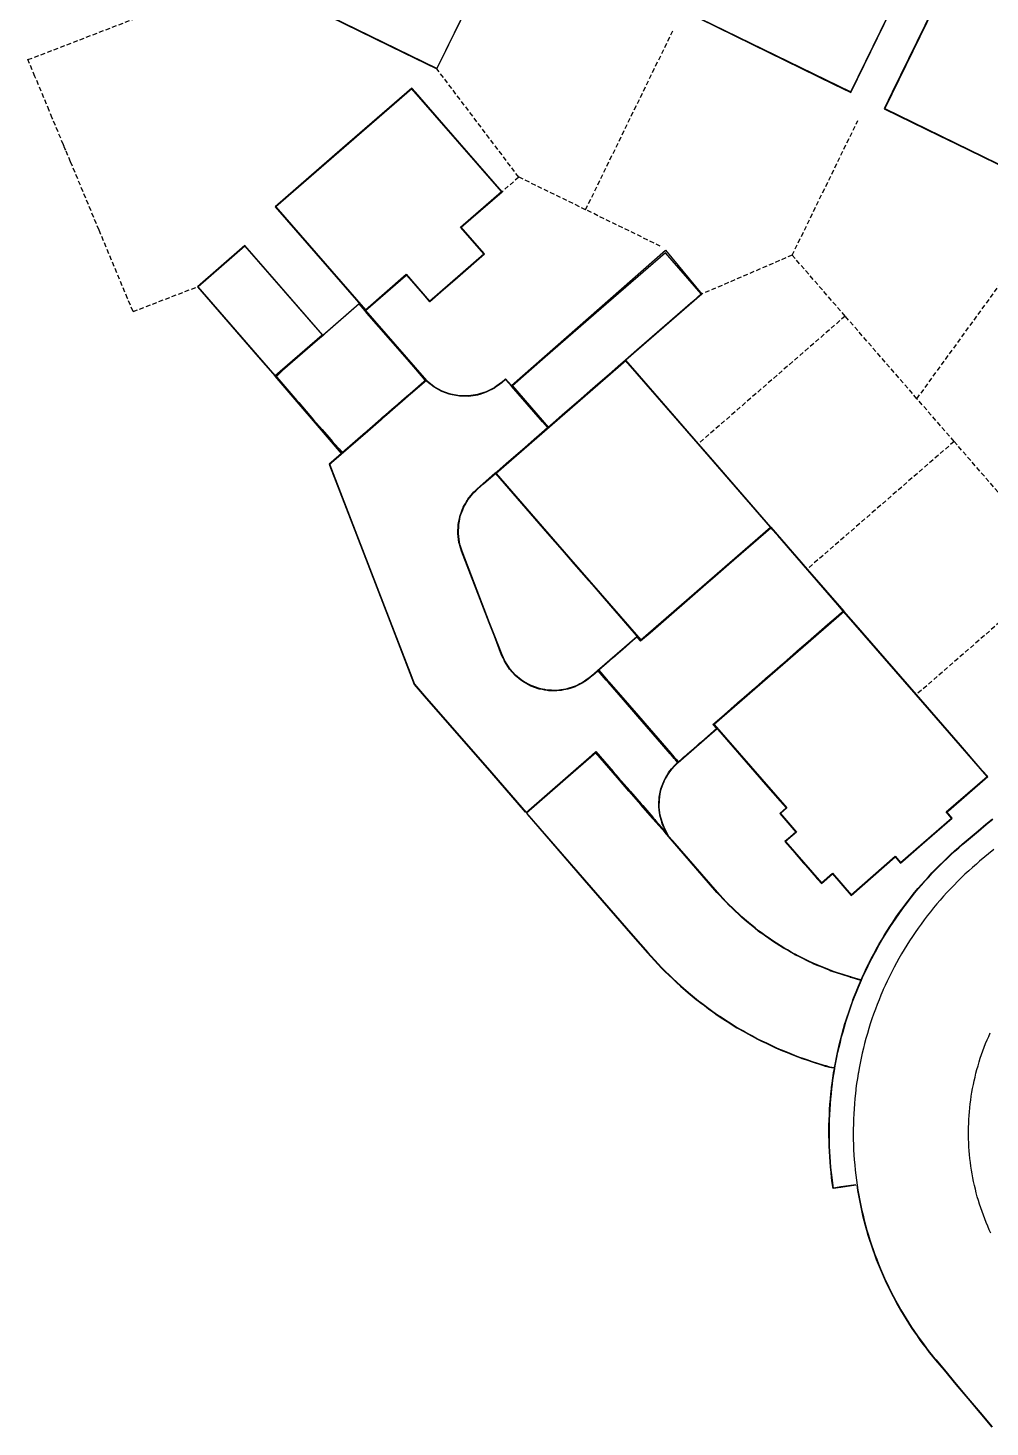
# Model space of a CAD drawing. Header units: metres. Extents: x 337936 to 338461, y 373266 to 374024.
# Drawn here: x 338325 to 338376.9, y 373317.9 to 373393.4 of the extents above; entities that cross this region are included whole.
import ezdxf

# ---------------------------------------------------------------- set-up
doc = ezdxf.new("R2010")
doc.units = ezdxf.units.M
doc.linetypes.add('DASHED2', pattern=[0.375, 0.25, -0.125])
for name, color, linetype in [('3D_LINES', 4, 'Continuous'), ('PLOTS EXTERNAL LEVEL', 3, 'Continuous'), ('PLOTS FFL', 1, 'Continuous')]:
    doc.layers.add(name, color=color, linetype=linetype)
doc.layers.add('GARAGES FFL', color=150, linetype='Continuous', lineweight=0)

msp = doc.modelspace()

# ---------------------------------------------------------------- linework, layer by layer
at = {"layer": '3D_LINES', "linetype": 'DASHED2'}
for points in [[(338324.988, 373391.701, 32.9), (338336.773, 373396.225, 33.596), (338336.773, 373396.225, 33.596)], [(338355.101, 373383.6, 33.536), (338359.82, 373393.276, 33.875)], [(338330.662, 373378.104, 33.3), (338330.37, 373378.804, 33.079), (338328.829, 373382.496, 33.116), (338327.289, 373386.187, 33.153), (338327.026, 373386.817, 33.044), (338326.987, 373386.911, 33.16), (338326.949, 373387.001, 33.162), (338326.947, 373387.005, 33.038), (338326.903, 373387.11, 33.149), (338326.303, 373388.549, 32.972), (338326.153, 373388.909, 32.982), (338326.133, 373388.956, 32.966), (338325.363, 373390.801, 32.925), (338324.988, 373391.701, 32.9)], [(338351.491, 373385.36, 33.707), (338347.074, 373391.2, 33.75)], [(338366.257, 373381.146, 33.85), (338369.799, 373388.409, 33.975)], [(338351.491, 373385.36, 33.707), (338350.586, 373384.573, 33.75)], [(338355.101, 373383.6, 33.536), (338351.491, 373385.36, 33.707)], [(338359.131, 373381.634, 33.929), (338355.101, 373383.6, 33.536)], [(338366.257, 373381.146, 33.85), (338361.379, 373379.049, 33.887)], [(338369.116, 373377.857, 33.84), (338366.257, 373381.146, 33.85)], [(338372.993, 373373.397, 33.85), (338378.362, 373380.786, 34.15), (338378.362, 373380.786, 34.15)], [(338330.662, 373378.104, 33.3), (338334.141, 373379.44, 33.55)], [(338369.116, 373377.857, 33.84), (338361.191, 373370.969, 33.675)], [(338372.993, 373373.397, 33.85), (338369.116, 373377.857, 33.84)], [(338374.999, 373371.089, 33.95), (338372.993, 373373.397, 33.85)], [(338374.999, 373371.089, 33.95), (338367.074, 373364.201, 33.721)], [(338379.586, 373365.812, 34.164), (338374.999, 373371.089, 33.95)], [(338381.161, 373364.544, 34.172), (338372.967, 373357.422, 33.75)]]:
    msp.add_polyline3d(points, dxfattribs=at)
at = {"layer": '3D_LINES', "linetype": 'Continuous'}
for points in [[(338351.093, 373374.114, 33.61), (338359.408, 373381.421, 33.887), (338361.379, 373379.049, 33.887), (338357.271, 373375.478, 33.74)], [(338340.903, 373376.835, 33.75), (338342.87, 373378.545, 33.75)], [(338343.207, 373378.158, 33.75), (338346.504, 373374.383, 33.653)], [(338340.903, 373376.835, 33.75), (338340.903, 373376.835, 33.75)], [(338340.903, 373376.835, 33.75), (338340.903, 373376.835, 33.75)], [(338341.926, 373370.437, 33.56), (338338.341, 373374.608, 33.65)], [(338351.093, 373374.114, 33.61), (338350.781, 373374.473, 33.632), (338350.556, 373374.278, 33.625), (338350.303, 373374.092, 33.618), (338350.206, 373374.021, 33.614), (338350.163, 373373.989, 33.613), (338349.728, 373373.767, 33.606), (338349.376, 373373.655, 33.604), (338349.264, 373373.619, 33.602), (338349.151, 373373.603, 33.601), (338348.782, 373373.548, 33.602), (338348.294, 373373.556, 33.606), (338347.815, 373373.643, 33.615), (338347.744, 373373.668, 33.617), (338347.355, 373373.806, 33.623), (338346.929, 373374.042, 33.636), (338346.545, 373374.344, 33.651), (338346.504, 373374.383, 33.653)], [(338341.926, 373370.437, 33.56), (338341.361, 373369.946, 33.58), (338341.257, 373369.855, 33.583), (338341.274, 373369.813, 33.583), (338342.728, 373366.044, 33.61), (338344.529, 373361.379, 33.643), (338345.609, 373358.581, 33.663), (338345.845, 373357.969, 33.665), (338346.498, 373357.218, 33.668), (338349.778, 373353.445, 33.701), (338351.838, 373351.076, 33.722)], [(338348.427, 373365.166, 33.505), (338348.333, 373365.483, 33.502), (338348.312, 373365.555, 33.502), (338348.287, 373365.647, 33.502), (338348.228, 373366.118, 33.503), (338348.247, 373366.605, 33.507), (338348.284, 373366.789, 33.51), (338348.309, 373366.909, 33.512), (338348.333, 373367.027, 33.514), (338348.344, 373367.083, 33.515), (338348.366, 373367.14, 33.516), (338348.418, 373367.278, 33.519), (338348.463, 373367.395, 33.522), (338348.517, 373367.539, 33.525), (338348.564, 373367.619, 33.527), (338348.628, 373367.728, 33.531), (338348.69, 373367.836, 33.534), (338348.72, 373367.887, 33.535), (338348.762, 373367.96, 33.537), (338348.841, 373368.055, 33.541), (338348.92, 373368.152, 33.544), (338349.017, 373368.269, 33.548), (338349.072, 373368.337, 33.55), (338349.17, 373368.429, 33.553), (338349.257, 373368.512, 33.556), (338349.588, 373368.799, 33.567), (338350.211, 373369.341, 33.511)], [(338365.111, 373366.459, 33.675), (338367.074, 373364.201, 33.721)], [(338355.745, 373358.715, 33.594), (338355.58, 373358.571, 33.592), (338355.493, 373358.496, 33.591), (338355.407, 373358.421, 33.589), (338355.358, 373358.379, 33.589), (338355.318, 373358.349, 33.588), (338355.225, 373358.281, 33.587), (338355.13, 373358.211, 33.586), (338355.035, 373358.141, 33.584), (338354.938, 373358.076, 33.583), (338354.795, 373358.003, 33.58), (338354.691, 373357.95, 33.58), (338354.586, 373357.896, 33.579), (338354.53, 373357.868, 33.578), (338354.481, 373357.852, 33.578), (338354.367, 373357.816, 33.578), (338354.253, 373357.779, 33.577), (338354.139, 373357.743, 33.577), (338354.024, 373357.713, 33.576), (338353.903, 373357.695, 33.576), (338353.77, 373357.676, 33.576), (338353.661, 373357.66, 33.576), (338353.539, 373357.649, 33.576), (338353.414, 373357.651, 33.576), (338353.258, 373357.654, 33.575), (338353.096, 373357.656, 33.574), (338353.021, 373357.67, 33.574), (338352.898, 373357.692, 33.574), (338352.776, 373357.714, 33.574), (338352.616, 373357.743, 33.574), (338352.603, 373357.748, 33.574), (338352.157, 373357.907, 33.574), (338352.025, 373357.98, 33.574), (338351.73, 373358.142, 33.574), (338351.621, 373358.228, 33.573), (338351.317, 373358.477, 33.572), (338351.019, 373358.803, 33.569), (338350.736, 373359.246, 33.564), (338350.717, 373359.287, 33.564), (338350.663, 373359.404, 33.562), (338350.59, 373359.562, 33.559), (338350.197, 373360.581, 33.543), (338349.917, 373361.305, 33.532), (338348.427, 373365.166, 33.505), (338348.427, 373365.166, 33.505)], [(338367.074, 373364.201, 33.721), (338367.074, 373364.201, 33.721)], [(338367.074, 373364.201, 33.721), (338369.047, 373361.931, 33.75)], [(338355.745, 373358.715, 33.594), (338357.875, 373360.566, 33.675)], [(338360.095, 373353.752, 33.706), (338362.204, 373355.586, 33.75)], [(338359.573, 373349.798, 33.638), (338359.457, 373350.038, 33.638), (338359.418, 373350.117, 33.638), (338359.379, 373350.197, 33.638), (338359.344, 373350.269, 33.638), (338359.266, 373350.445, 33.638), (338359.234, 373350.552, 33.639), (338359.199, 373350.67, 33.64), (338359.163, 373350.791, 33.641), (338359.132, 373350.916, 33.642), (338359.115, 373351.052, 33.643), (338359.097, 373351.191, 33.645), (338359.076, 373351.359, 33.647), (338359.08, 373351.465, 33.649), (338359.085, 373351.606, 33.652), (338359.09, 373351.743, 33.655), (338359.1, 373351.877, 33.657), (338359.135, 373352.056, 33.661), (338359.189, 373352.324, 33.667), (338359.295, 373352.602, 33.675), (338359.343, 373352.73, 33.678), (338359.362, 373352.78, 33.68), (338359.403, 373352.851, 33.682), (338359.473, 373352.972, 33.685), (338359.539, 373353.086, 33.689), (338359.606, 373353.202, 33.692), (338359.762, 373353.393, 33.698), (338359.915, 373353.58, 33.702), (338360.095, 373353.752, 33.706)], [(338351.938, 373350.961, 33.723), (338355.027, 373347.407, 33.754), (338357.651, 373344.388, 33.78), (338358.441, 373343.479, 33.788), (338358.629, 373343.276, 33.79), (338358.819, 373343.071, 33.791), (338359.009, 373342.866, 33.793), (338359.2, 373342.661, 33.795), (338359.301, 373342.551, 33.796), (338359.397, 373342.46, 33.796), (338359.599, 373342.267, 33.798), (338359.802, 373342.075, 33.8), (338360.005, 373341.882, 33.801), (338360.218, 373341.679, 33.803), (338360.637, 373341.328, 33.806), (338360.852, 373341.149, 33.808), (338361.066, 373340.969, 33.809), (338361.188, 373340.867, 33.81), (338361.287, 373340.794, 33.811), (338361.512, 373340.629, 33.813), (338361.737, 373340.463, 33.814), (338361.963, 373340.298, 33.816), (338362.208, 373340.118, 33.818), (338362.424, 373339.979, 33.819), (338362.66, 373339.828, 33.821), (338362.895, 373339.677, 33.822), (338363.128, 373339.527, 33.824), (338363.273, 373339.434, 33.825), (338363.369, 373339.381, 33.826), (338363.613, 373339.245, 33.827), (338363.857, 373339.11, 33.829), (338364.102, 373338.974, 33.83), (338364.379, 373338.82, 33.832), (338364.6, 373338.715, 33.834), (338364.852, 373338.595, 33.835), (338365.105, 373338.475, 33.837), (338365.358, 373338.354, 33.839), (338365.522, 373338.276, 33.84), (338365.614, 373338.239, 33.84), (338365.729, 373338.193, 33.841), (338365.985, 373338.091, 33.837), (338366.245, 373337.987, 33.833), (338366.505, 373337.883, 33.83), (338366.697, 373337.806, 33.827), (338366.768, 373337.783, 33.826), (338367.033, 373337.696, 33.822), (338367.333, 373337.597, 33.818), (338367.899, 373337.411, 33.81), (338368.041, 373337.37, 33.809), (338368.059, 373337.365, 33.808), (338368.265, 373337.306, 33.805), (338368.48, 373337.267, 33.803)], [(338369.944, 373342.026, 33.792), (338369.507, 373342.151, 33.78), (338369.419, 373342.177, 33.777), (338369.401, 373342.182, 33.777), (338368.948, 373342.33, 33.764), (338368.709, 373342.408, 33.757), (338368.485, 373342.481, 33.751), (338368.36, 373342.522, 33.748), (338368.266, 373342.56, 33.745), (338368.048, 373342.65, 33.738), (338367.83, 373342.739, 33.732), (338367.613, 373342.828, 33.726), (338367.395, 373342.917, 33.719), (338367.347, 373342.937, 33.718), (338367.184, 373343.018, 33.713), (338367.043, 373343.088, 33.712), (338366.833, 373343.193, 33.71), (338366.622, 373343.297, 33.708), (338366.412, 373343.402, 33.706), (338366.367, 373343.424, 33.706), (338366.209, 373343.518, 33.705), (338366.007, 373343.638, 33.703), (338365.804, 373343.758, 33.701), (338365.602, 373343.877, 33.699), (338365.402, 373343.998, 33.697), (338365.209, 373344.132, 33.695), (338365.016, 373344.267, 33.694), (338364.823, 373344.401, 33.692), (338364.628, 373344.536, 33.69), (338364.527, 373344.607, 33.689), (338364.442, 373344.676, 33.688), (338364.259, 373344.824, 33.686), (338364.076, 373344.972, 33.684), (338363.893, 373345.12, 33.683), (338363.677, 373345.295, 33.681), (338363.538, 373345.425, 33.679), (338363.366, 373345.586, 33.677), (338363.195, 373345.747, 33.675), (338363.024, 373345.908, 33.674), (338362.855, 373346.07, 33.672), (338362.695, 373346.242, 33.67), (338362.535, 373346.415, 33.668), (338362.375, 373346.587, 33.666), (338362.214, 373346.76, 33.665), (338359.809, 373349.527, 33.64), (338359.583, 373349.787, 33.638)]]:
    msp.add_polyline3d(points, dxfattribs=at)
for points in [[(338361.343, 373379.051, 33.961), (338359.408, 373381.277, 33.887), (338358.202, 373380.229, 33.847), (338355.938, 373378.261, 33.771), (338352.919, 373375.637, 33.67), (338351.144, 373374.094, 33.611), (338352.749, 373372.247, 33.672), (338352.859, 373372.121, 33.614), (338353.079, 373371.867, 33.622), (338353.223, 373371.993, 33.609), (338353.345, 373372.098, 33.693), (338353.978, 373372.649, 33.634), (338354.099, 373372.754, 33.719), (338354.733, 373373.305, 33.658), (338354.854, 373373.41, 33.744), (338355.487, 373373.961, 33.683), (338355.609, 373374.066, 33.769), (338356.242, 373374.617, 33.708), (338356.364, 373374.722, 33.794), (338356.997, 373375.273, 33.732), (338357.118, 373375.378, 33.82), (338357.255, 373375.497, 33.741), (338357.873, 373376.034, 33.845), (338359.382, 373377.347, 33.895), (338360.892, 373378.659, 33.946), (338360.904, 373378.669, 33.946), (338361.343, 373379.051, 33.961)], [(338343.188, 373378.142, 33.75), (338342.868, 373378.51, 33.75), (338341.016, 373376.9, 33.75), (338340.92, 373376.816, 33.749), (338340.62, 373376.556, 33.749), (338338.733, 373374.915, 33.749), (338338.396, 373374.585, 33.653), (338338.425, 373374.552, 33.651), (338339.506, 373373.308, 33.652), (338339.611, 373373.188, 33.645), (338340.413, 373372.265, 33.628), (338340.875, 373371.733, 33.598), (338341.252, 373371.3, 33.578), (338341.422, 373371.104, 33.568), (338341.56, 373370.946, 33.561), (338341.785, 373370.687, 33.56), (338341.953, 373370.493, 33.559), (338342.649, 373371.098, 33.535), (338343.214, 373371.59, 33.516), (338343.246, 373371.617, 33.516), (338343.301, 373371.665, 33.515), (338344.037, 373372.305, 33.507), (338344.12, 373372.377, 33.506), (338344.311, 373372.543, 33.504), (338344.635, 373372.824, 33.515), (338344.955, 373373.102, 33.535), (338345.176, 373373.295, 33.537), (338345.537, 373373.609, 33.559), (338345.626, 373373.686, 33.564), (338346.361, 373374.325, 33.651), (338346.443, 373374.397, 33.655), (338345.817, 373375.118, 33.694), (338345.226, 373375.797, 33.695), (338343.294, 373378.02, 33.746), (338343.196, 373378.133, 33.749), (338343.188, 373378.142, 33.75)], [(338348.403, 373365.158, 33.505), (338348.309, 373365.476, 33.502), (338348.288, 373365.548, 33.502), (338348.262, 373365.642, 33.502), (338348.203, 373366.117, 33.503), (338348.222, 373366.608, 33.507), (338348.26, 373366.794, 33.51), (338348.284, 373366.914, 33.512), (338348.308, 373367.032, 33.514), (338348.32, 373367.09, 33.515), (338348.342, 373367.149, 33.516), (338348.395, 373367.287, 33.519), (338348.439, 373367.404, 33.522), (338348.495, 373367.549, 33.525), (338348.542, 373367.632, 33.527), (338348.606, 373367.741, 33.531), (338348.668, 373367.848, 33.534), (338348.698, 373367.9, 33.535), (338348.742, 373367.974, 33.537), (338348.821, 373368.071, 33.541), (338348.901, 373368.168, 33.544), (338348.998, 373368.285, 33.548), (338349.054, 373368.354, 33.55), (338349.152, 373368.447, 33.553), (338349.241, 373368.53, 33.556), (338349.571, 373368.818, 33.567), (338350.204, 373369.368, 33.51), (338350.326, 373369.474, 33.592), (338350.959, 373370.024, 33.535), (338351.081, 373370.13, 33.618), (338351.714, 373370.68, 33.56), (338351.835, 373370.786, 33.643), (338352.469, 373371.336, 33.584), (338352.59, 373371.442, 33.668), (338353.041, 373371.834, 33.626), (338352.764, 373372.154, 33.615), (338352.662, 373372.27, 33.669), (338351.09, 373374.08, 33.609), (338350.778, 373374.438, 33.632), (338350.572, 373374.259, 33.625), (338350.318, 373374.072, 33.618), (338350.221, 373374.001, 33.614), (338350.176, 373373.967, 33.613), (338349.738, 373373.744, 33.606), (338349.384, 373373.631, 33.604), (338349.27, 373373.595, 33.602), (338349.155, 373373.578, 33.601), (338348.783, 373373.523, 33.602), (338348.292, 373373.531, 33.606), (338347.808, 373373.619, 33.615), (338347.736, 373373.645, 33.617), (338347.345, 373373.783, 33.623), (338346.915, 373374.021, 33.636), (338346.529, 373374.325, 33.651), (338346.485, 373374.367, 33.654), (338346.398, 373374.291, 33.649), (338345.624, 373373.618, 33.557), (338345.541, 373373.546, 33.553), (338345.2, 373373.25, 33.532), (338344.967, 373373.047, 33.53), (338344.67, 373372.789, 33.512), (338344.369, 373372.527, 33.501), (338344.153, 373372.339, 33.503), (338344.059, 373372.257, 33.505), (338343.332, 373371.626, 33.513), (338341.378, 373369.927, 33.58), (338341.287, 373369.848, 33.583), (338341.297, 373369.822, 33.583), (338342.752, 373366.053, 33.61), (338344.552, 373361.388, 33.643), (338345.633, 373358.59, 33.663), (338345.867, 373357.982, 33.665), (338346.517, 373357.235, 33.668), (338349.797, 373353.461, 33.701), (338351.882, 373351.063, 33.722), (338355.432, 373354.15, 33.604), (338355.655, 373354.343, 33.607), (338356.587, 373353.271, 33.614), (338356.873, 373352.943, 33.62), (338356.884, 373352.93, 33.621), (338357.484, 373352.24, 33.625), (338357.507, 373352.214, 33.625), (338357.521, 373352.197, 33.625), (338358.103, 373351.527, 33.629), (338358.114, 373351.514, 33.629), (338358.144, 373351.481, 33.629), (338358.186, 373351.432, 33.629), (338358.73, 373350.807, 33.633), (338358.743, 373350.792, 33.633), (338358.782, 373350.747, 33.633), (338358.81, 373350.714, 33.633), (338358.847, 373350.671, 33.633), (338358.896, 373350.615, 33.634), (338359.355, 373350.087, 33.637), (338359.377, 373350.062, 33.637), (338359.412, 373350.022, 33.637), (338359.468, 373349.957, 33.638), (338359.434, 373350.027, 33.638), (338359.396, 373350.106, 33.638), (338359.357, 373350.186, 33.638), (338359.322, 373350.259, 33.638), (338359.242, 373350.436, 33.638), (338359.21, 373350.545, 33.639), (338359.175, 373350.662, 33.64), (338359.138, 373350.785, 33.641), (338359.108, 373350.911, 33.642), (338359.09, 373351.049, 33.643), (338359.072, 373351.188, 33.645), (338359.051, 373351.358, 33.647), (338359.055, 373351.466, 33.649), (338359.06, 373351.607, 33.652), (338359.065, 373351.744, 33.655), (338359.075, 373351.881, 33.657), (338359.111, 373352.06, 33.661), (338359.165, 373352.331, 33.667), (338359.271, 373352.611, 33.675), (338359.319, 373352.738, 33.678), (338359.339, 373352.791, 33.68), (338359.381, 373352.864, 33.682), (338359.451, 373352.985, 33.685), (338359.517, 373353.099, 33.689), (338359.585, 373353.216, 33.692), (338359.742, 373353.408, 33.698), (338359.896, 373353.597, 33.702), (338360.069, 373353.762, 33.707), (338360.033, 373353.804, 33.706), (338359.993, 373353.849, 33.704), (338359.946, 373353.904, 33.702), (338359.888, 373353.97, 33.7), (338359.815, 373354.054, 33.697), (338359.718, 373354.166, 33.693), (338359.673, 373354.218, 33.691), (338359.208, 373354.753, 33.674), (338357.916, 373356.239, 33.629), (338357.14, 373357.132, 33.601), (338356.31, 373358.087, 33.569), (338356.213, 373358.198, 33.574), (338355.772, 373358.705, 33.594), (338355.596, 373358.552, 33.592), (338355.51, 373358.477, 33.591), (338355.423, 373358.402, 33.589), (338355.373, 373358.359, 33.589), (338355.333, 373358.329, 33.588), (338355.239, 373358.26, 33.587), (338355.145, 373358.191, 33.586), (338355.05, 373358.121, 33.584), (338354.951, 373358.054, 33.583), (338354.806, 373357.98, 33.58), (338354.702, 373357.927, 33.58), (338354.598, 373357.874, 33.579), (338354.54, 373357.844, 33.578), (338354.488, 373357.828, 33.578), (338354.375, 373357.792, 33.578), (338354.26, 373357.755, 33.577), (338354.146, 373357.719, 33.577), (338354.029, 373357.689, 33.576), (338353.907, 373357.671, 33.576), (338353.773, 373357.651, 33.576), (338353.664, 373357.635, 33.576), (338353.54, 373357.624, 33.576), (338353.414, 373357.626, 33.576), (338353.258, 373357.629, 33.575), (338353.094, 373357.631, 33.574), (338353.017, 373357.645, 33.574), (338352.894, 373357.668, 33.574), (338352.772, 373357.69, 33.574), (338352.61, 373357.719, 33.574), (338352.595, 373357.724, 33.574), (338352.147, 373357.884, 33.574), (338352.013, 373357.958, 33.574), (338351.717, 373358.121, 33.574), (338351.605, 373358.209, 33.573), (338351.3, 373358.458, 33.572), (338350.999, 373358.788, 33.569), (338350.714, 373359.234, 33.564), (338350.694, 373359.277, 33.564), (338350.64, 373359.394, 33.562), (338350.567, 373359.553, 33.559), (338350.173, 373360.572, 33.543), (338349.894, 373361.296, 33.532), (338348.403, 373365.158, 33.505)], [(338369.012, 373361.934, 33.752), (338368.725, 373362.264, 33.784), (338365.473, 373366.005, 33.661), (338365.095, 373366.412, 33.674), (338362.831, 373364.444, 33.673), (338362.109, 373363.816, 33.673), (338361.597, 373363.371, 33.673), (338358.578, 373360.747, 33.671), (338358.069, 373360.305, 33.671), (338357.872, 373360.531, 33.672), (338357.658, 373360.345, 33.634), (338357.102, 373359.862, 33.628), (338356.742, 373359.548, 33.607), (338356.672, 373359.488, 33.606), (338356.6, 373359.425, 33.605), (338356.525, 373359.36, 33.604), (338356.447, 373359.292, 33.603), (338356.366, 373359.222, 33.602), (338355.81, 373358.738, 33.595), (338356.223, 373358.263, 33.576), (338356.309, 373358.163, 33.572), (338356.352, 373358.115, 33.57), (338357.464, 373356.835, 33.612), (338357.953, 373356.272, 33.63), (338358.768, 373355.335, 33.658), (338359.702, 373354.26, 33.691), (338359.793, 373354.156, 33.696), (338359.883, 373354.053, 33.699), (338359.951, 373353.975, 33.702), (338360.004, 373353.913, 33.704), (338360.048, 373353.862, 33.706), (338360.107, 373353.795, 33.708), (338360.165, 373353.845, 33.71), (338360.236, 373353.907, 33.712), (338360.295, 373353.959, 33.714), (338360.345, 373354.002, 33.716), (338360.389, 373354.04, 33.717), (338360.461, 373354.103, 33.719), (338360.522, 373354.156, 33.72), (338360.577, 373354.204, 33.721), (338360.598, 373354.221, 33.722), (338360.73, 373354.337, 33.723), (338360.937, 373354.517, 33.724), (338361.145, 373354.697, 33.725), (338361.277, 373354.812, 33.726), (338361.373, 373354.896, 33.727), (338361.704, 373355.183, 33.741), (338362.169, 373355.588, 33.75), (338361.978, 373355.808, 33.748), (338361.973, 373355.814, 33.748), (338362.719, 373356.463, 33.748), (338362.76, 373356.498, 33.749), (338363.473, 373357.119, 33.749), (338363.514, 373357.154, 33.749), (338364.228, 373357.775, 33.749), (338364.269, 373357.81, 33.749), (338364.983, 373358.431, 33.749), (338365.024, 373358.466, 33.75), (338365.738, 373359.087, 33.75), (338365.778, 373359.122, 33.75), (338366.492, 373359.743, 33.75), (338366.533, 373359.779, 33.751), (338367.247, 373360.399, 33.751), (338367.288, 373360.435, 33.751), (338368.002, 373361.055, 33.751), (338368.042, 373361.091, 33.751), (338368.756, 373361.711, 33.751), (338368.797, 373361.747, 33.752), (338369.012, 373361.934, 33.752)], [(338355.65, 373354.273, 33.607), (338354.425, 373353.208, 33.639), (338351.914, 373351.025, 33.722), (338355.045, 373347.424, 33.754), (338357.67, 373344.405, 33.78), (338358.459, 373343.496, 33.788), (338358.647, 373343.293, 33.79), (338358.837, 373343.088, 33.791), (338359.027, 373342.883, 33.793), (338359.218, 373342.678, 33.795), (338359.318, 373342.569, 33.796), (338359.414, 373342.478, 33.796), (338359.616, 373342.286, 33.798), (338359.819, 373342.093, 33.8), (338360.022, 373341.9, 33.801), (338360.234, 373341.698, 33.803), (338360.653, 373341.347, 33.806), (338360.868, 373341.168, 33.808), (338361.082, 373340.988, 33.809), (338361.204, 373340.887, 33.81), (338361.302, 373340.815, 33.811), (338361.527, 373340.649, 33.813), (338361.752, 373340.483, 33.814), (338361.978, 373340.318, 33.816), (338362.222, 373340.138, 33.818), (338362.438, 373340, 33.819), (338362.673, 373339.849, 33.821), (338362.909, 373339.698, 33.822), (338363.142, 373339.548, 33.824), (338363.286, 373339.456, 33.825), (338363.381, 373339.403, 33.826), (338363.625, 373339.267, 33.827), (338363.869, 373339.131, 33.829), (338364.114, 373338.996, 33.83), (338364.391, 373338.842, 33.832), (338364.61, 373338.737, 33.834), (338364.863, 373338.617, 33.835), (338365.115, 373338.497, 33.837), (338365.368, 373338.377, 33.839), (338365.532, 373338.299, 33.84), (338365.624, 373338.262, 33.84), (338365.738, 373338.217, 33.841), (338365.994, 373338.114, 33.837), (338366.254, 373338.01, 33.833), (338366.514, 373337.906, 33.83), (338366.706, 373337.83, 33.827), (338366.776, 373337.807, 33.826), (338367.041, 373337.719, 33.822), (338367.341, 373337.621, 33.818), (338367.907, 373337.435, 33.81), (338368.048, 373337.394, 33.809), (338368.066, 373337.389, 33.808), (338368.271, 373337.33, 33.805), (338368.543, 373337.281, 33.801), (338368.598, 373337.55, 33.801), (338368.653, 373337.821, 33.8), (338368.71, 373338.096, 33.799), (338368.776, 373338.419, 33.798), (338368.794, 373338.506, 33.798), (338369.108, 373339.665, 33.796), (338369.134, 373339.759, 33.796), (338369.403, 373340.549, 33.795), (338369.508, 373340.859, 33.794), (338369.539, 373340.95, 33.794), (338369.608, 373341.121, 33.794), (338369.713, 373341.38, 33.794), (338369.819, 373341.641, 33.794), (338369.923, 373341.896, 33.793), (338369.963, 373341.995, 33.793), (338369.5, 373342.127, 33.78), (338369.412, 373342.153, 33.777), (338369.393, 373342.158, 33.777), (338368.94, 373342.306, 33.764), (338368.701, 373342.384, 33.757), (338368.477, 373342.457, 33.751), (338368.351, 373342.498, 33.748), (338368.256, 373342.537, 33.745), (338368.038, 373342.627, 33.738), (338367.821, 373342.716, 33.732), (338367.603, 373342.805, 33.726), (338367.386, 373342.894, 33.719), (338367.337, 373342.914, 33.718), (338367.173, 373342.995, 33.713), (338367.032, 373343.065, 33.712), (338366.822, 373343.17, 33.71), (338366.611, 373343.275, 33.708), (338366.401, 373343.38, 33.706), (338366.356, 373343.402, 33.706), (338366.196, 373343.496, 33.705), (338365.994, 373343.616, 33.703), (338365.792, 373343.736, 33.701), (338365.589, 373343.856, 33.699), (338365.388, 373343.977, 33.697), (338365.195, 373344.112, 33.695), (338365.002, 373344.246, 33.694), (338364.809, 373344.38, 33.692), (338364.614, 373344.516, 33.69), (338364.512, 373344.587, 33.689), (338364.426, 373344.657, 33.688), (338364.243, 373344.805, 33.686), (338364.06, 373344.953, 33.684), (338363.877, 373345.101, 33.683), (338363.66, 373345.276, 33.681), (338363.521, 373345.407, 33.679), (338363.349, 373345.568, 33.677), (338363.178, 373345.729, 33.675), (338363.007, 373345.89, 33.674), (338362.837, 373346.052, 33.672), (338362.677, 373346.225, 33.67), (338362.517, 373346.398, 33.668), (338362.357, 373346.57, 33.666), (338362.195, 373346.744, 33.665), (338359.79, 373349.511, 33.64), (338359.374, 373349.989, 33.636), (338358.752, 373350.704, 33.632), (338358.721, 373350.74, 33.632), (338358.711, 373350.752, 33.632), (338358.096, 373351.459, 33.628), (338358.084, 373351.473, 33.627), (338358.074, 373351.485, 33.627), (338357.447, 373352.206, 33.623), (338357.438, 373352.216, 33.623), (338356.821, 373352.926, 33.619), (338356.591, 373353.191, 33.614), (338355.65, 373354.273, 33.607)]]:
    msp.add_polyline3d(points, close=True, dxfattribs=at)
at = {"layer": '3D_LINES'}
for points in [[(338369.7, 373330.962, 33.795), (338368.883, 373330.841, 33.816), (338368.488, 373330.782, 33.826), (338368.448, 373331.063, 33.825), (338368.412, 373331.344, 33.823), (338368.38, 373331.626, 33.822), (338368.352, 373331.908, 33.821), (338368.328, 373332.191, 33.819), (338368.308, 373332.474, 33.818), (338368.291, 373332.757, 33.817), (338368.279, 373333.04, 33.815), (338368.271, 373333.323, 33.814), (338368.266, 373333.607, 33.813), (338368.266, 373333.891, 33.812), (338368.269, 373334.174, 33.811), (338368.277, 373334.458, 33.81), (338368.288, 373334.741, 33.809), (338368.303, 373335.024, 33.808), (338368.322, 373335.307, 33.807), (338368.345, 373335.59, 33.806), (338368.373, 373335.872, 33.805), (338368.404, 373336.154, 33.804), (338368.413, 373336.232, 33.804), (338368.413, 373336.232, 33.804), (338368.438, 373336.435, 33.803), (338368.477, 373336.716, 33.803), (338368.52, 373336.997, 33.802), (338368.559, 373337.234, 33.801), (338368.559, 373337.234, 33.801), (338368.567, 373337.277, 33.801), (338368.617, 373337.556, 33.8), (338368.671, 373337.834, 33.8), (338368.73, 373338.111, 33.799), (338368.792, 373338.388, 33.799), (338368.858, 373338.664, 33.798), (338368.927, 373338.939, 33.797), (338369.001, 373339.213, 33.797), (338369.078, 373339.486, 33.797), (338369.16, 373339.757, 33.796), (338369.244, 373340.028, 33.796), (338369.333, 373340.297, 33.795), (338369.426, 373340.565, 33.795), (338369.522, 373340.832, 33.795), (338369.621, 373341.098, 33.794), (338369.725, 373341.362, 33.794), (338369.832, 373341.624, 33.794), (338369.943, 373341.885, 33.794), (338369.998, 373342.011, 33.794), (338369.998, 373342.011, 33.794), (338370.057, 373342.145, 33.794), (338370.175, 373342.403, 33.794), (338370.297, 373342.659, 33.794), (338370.422, 373342.913, 33.794), (338370.429, 373342.927, 33.794), (338370.429, 373342.927, 33.794), (338370.551, 373343.166, 33.794), (338370.683, 373343.417, 33.794), (338370.819, 373343.666, 33.794), (338370.958, 373343.913, 33.794), (338371.1, 373344.158, 33.794), (338371.246, 373344.402, 33.794), (338371.395, 373344.643, 33.794), (338371.548, 373344.882, 33.794), (338371.704, 373345.119, 33.795), (338371.863, 373345.353, 33.795), (338372.026, 373345.586, 33.795), (338372.191, 373345.816, 33.796), (338372.36, 373346.044, 33.796), (338372.532, 373346.269, 33.797), (338372.707, 373346.492, 33.797), (338372.886, 373346.713, 33.798), (338373.067, 373346.931, 33.798), (338373.251, 373347.147, 33.799), (338373.438, 373347.36, 33.799), (338373.629, 373347.57, 33.8), (338373.822, 373347.778, 33.8), (338374.018, 373347.983, 33.801), (338374.216, 373348.185, 33.802), (338374.418, 373348.384, 33.803), (338374.622, 373348.581, 33.803), (338374.829, 373348.775, 33.804), (338375.039, 373348.966, 33.805), (338375.251, 373349.154, 33.806), (338375.466, 373349.339, 33.807), (338375.553, 373349.411, 33.807), (338376.319, 373350.054, 33.812), (338376.736, 373350.404, 33.815), (338376.736, 373350.404, 33.815), (338377.085, 373350.697, 33.817)], [(338369.971, 373342.013, 33.794), (338369.975, 373342.021, 33.794), (338370.035, 373342.155, 33.794), (338370.153, 373342.413, 33.794), (338370.275, 373342.67, 33.794), (338370.4, 373342.925, 33.794), (338370.407, 373342.939, 33.794), (338370.529, 373343.178, 33.794), (338370.661, 373343.429, 33.794), (338370.797, 373343.678, 33.794), (338370.936, 373343.926, 33.794), (338371.079, 373344.171, 33.794), (338371.225, 373344.415, 33.794), (338371.374, 373344.656, 33.794), (338371.527, 373344.895, 33.794), (338371.683, 373345.133, 33.795), (338371.843, 373345.367, 33.795), (338372.005, 373345.6, 33.795), (338372.171, 373345.831, 33.796), (338372.34, 373346.059, 33.796), (338372.512, 373346.285, 33.797), (338372.688, 373346.508, 33.797), (338372.866, 373346.729, 33.798), (338373.048, 373346.947, 33.798), (338373.232, 373347.163, 33.799), (338373.42, 373347.376, 33.799), (338373.61, 373347.587, 33.8), (338373.803, 373347.795, 33.8), (338374, 373348, 33.801), (338374.199, 373348.203, 33.802), (338374.401, 373348.402, 33.803), (338374.605, 373348.599, 33.803), (338374.812, 373348.793, 33.804), (338375.022, 373348.984, 33.805), (338375.235, 373349.173, 33.806), (338375.45, 373349.358, 33.807), (338375.536, 373349.43, 33.807), (338376.303, 373350.073, 33.812), (338376.72, 373350.423, 33.815), (338377.069, 373350.716, 33.817)], [(338377.146, 373349.067, 33.762), (338376.379, 373348.423, 33.757), (338376.202, 373348.273, 33.757), (338375.995, 373348.092, 33.756), (338375.789, 373347.908, 33.755), (338375.587, 373347.72, 33.754), (338375.387, 373347.53, 33.753), (338375.19, 373347.337, 33.752), (338374.996, 373347.141, 33.751), (338374.805, 373346.943, 33.751), (338374.616, 373346.741, 33.75), (338374.431, 373346.537, 33.749), (338374.248, 373346.33, 33.749), (338374.069, 373346.121, 33.748), (338373.892, 373345.909, 33.748), (338373.719, 373345.695, 33.747), (338373.548, 373345.478, 33.747), (338373.381, 373345.258, 33.746), (338373.217, 373345.037, 33.746), (338373.056, 373344.813, 33.745), (338372.899, 373344.586, 33.745), (338372.745, 373344.357, 33.745), (338372.594, 373344.127, 33.744), (338372.446, 373343.894, 33.744), (338372.302, 373343.659, 33.744), (338372.161, 373343.421, 33.744), (338372.024, 373343.182, 33.744), (338371.89, 373342.941, 33.744), (338371.759, 373342.698, 33.744), (338371.633, 373342.454, 33.744), (338371.58, 373342.35, 33.744), (338371.509, 373342.205, 33.727), (338371.39, 373341.958, 33.698), (338371.274, 373341.708, 33.669), (338371.177, 373341.493, 33.644), (338371.16, 373341.454, 33.644), (338371.052, 373341.203, 33.644), (338370.947, 373340.948, 33.644), (338370.845, 373340.691, 33.644), (338370.747, 373340.433, 33.645), (338370.653, 373340.174, 33.645), (338370.563, 373339.914, 33.645), (338370.476, 373339.652, 33.646), (338370.394, 373339.389, 33.646), (338370.315, 373339.124, 33.647), (338370.239, 373338.859, 33.647), (338370.168, 373338.592, 33.648), (338370.101, 373338.325, 33.648), (338370.037, 373338.057, 33.649), (338369.977, 373337.787, 33.649), (338369.922, 373337.517, 33.65), (338369.87, 373337.247, 33.651), (338369.829, 373337.018, 33.651), (338369.821, 373336.973, 33.656), (338369.778, 373336.703, 33.686), (338369.737, 373336.43, 33.716), (338369.701, 373336.158, 33.745), (338369.691, 373336.076, 33.754), (338369.669, 373335.882, 33.755), (338369.641, 373335.608, 33.756), (338369.616, 373335.333, 33.756), (338369.596, 373335.058, 33.757), (338369.58, 373334.783, 33.758), (338369.567, 373334.507, 33.76), (338369.559, 373334.232, 33.761), (338369.554, 373333.956, 33.762), (338369.554, 373333.68, 33.763), (338369.557, 373333.404, 33.764), (338369.565, 373333.129, 33.765), (338369.576, 373332.853, 33.767), (338369.591, 373332.578, 33.768), (338369.611, 373332.303, 33.769), (338369.634, 373332.028, 33.771), (338369.662, 373331.753, 33.772), (338369.693, 373331.479, 33.773), (338369.728, 373331.206, 33.775), (338369.767, 373330.933, 33.776), (338369.81, 373330.66, 33.778), (338369.857, 373330.389, 33.779), (338369.908, 373330.118, 33.781), (338369.963, 373329.847, 33.783), (338370.022, 373329.578, 33.784), (338370.085, 373329.309, 33.786), (338370.151, 373329.041, 33.788), (338370.222, 373328.775, 33.79), (338370.296, 373328.509, 33.792), (338370.374, 373328.245, 33.793), (338370.456, 373327.981, 33.795), (338370.541, 373327.719, 33.797), (338370.631, 373327.458, 33.799), (338370.724, 373327.199, 33.801), (338370.821, 373326.94, 33.803), (338370.921, 373326.684, 33.805), (338371.026, 373326.428, 33.807), (338371.134, 373326.174, 33.81), (338371.245, 373325.922, 33.812), (338371.361, 373325.672, 33.814), (338371.479, 373325.423, 33.816), (338371.602, 373325.176, 33.819), (338371.728, 373324.93, 33.821), (338371.857, 373324.687, 33.823), (338371.99, 373324.445, 33.825), (338372.127, 373324.206, 33.828), (338372.267, 373323.968, 33.83), (338372.41, 373323.732, 33.832), (338372.557, 373323.499, 33.835), (338372.707, 373323.267, 33.837), (338372.86, 373323.038, 33.839), (338373.017, 373322.811, 33.842), (338373.177, 373322.587, 33.844), (338373.34, 373322.364, 33.846), (338373.507, 373322.144, 33.849), (338373.676, 373321.927, 33.851), (338373.849, 373321.712, 33.853), (338374.023, 373321.501, 33.856), (338374.477, 373320.961, 33.863), (338375.119, 373320.194, 33.873), (338375.762, 373319.428, 33.883), (338376.405, 373318.662, 33.893), (338377.048, 373317.896, 33.903)], [(338376.985, 373328.337, 33.814), (338376.898, 373328.529, 33.811), (338376.813, 373328.722, 33.809), (338376.732, 373328.916, 33.806), (338376.654, 373329.112, 33.804), (338376.579, 373329.309, 33.802), (338376.508, 373329.508, 33.799), (338376.439, 373329.707, 33.797), (338376.374, 373329.908, 33.795), (338376.312, 373330.109, 33.793), (338376.254, 373330.312, 33.791), (338376.199, 373330.515, 33.789), (338376.147, 373330.72, 33.787), (338376.099, 373330.925, 33.785), (338376.053, 373331.131, 33.783), (338376.012, 373331.337, 33.781), (338375.973, 373331.545, 33.779), (338375.939, 373331.753, 33.777), (338375.907, 373331.961, 33.776), (338375.879, 373332.17, 33.774), (338375.854, 373332.38, 33.772), (338375.833, 373332.589, 33.771), (338375.815, 373332.799, 33.769), (338375.801, 373333.01, 33.768), (338375.79, 373333.22, 33.766), (338375.782, 373333.431, 33.765), (338375.778, 373333.642, 33.763), (338375.778, 373333.853, 33.762), (338375.78, 373334.063, 33.761), (338375.787, 373334.274, 33.759), (338375.796, 373334.485, 33.758), (338375.81, 373334.695, 33.757), (338375.826, 373334.905, 33.756), (338375.846, 373335.115, 33.755), (338375.87, 373335.325, 33.754), (338375.897, 373335.534, 33.753), (338375.927, 373335.743, 33.752), (338375.961, 373335.951, 33.751), (338375.998, 373336.158, 33.75), (338376.039, 373336.365, 33.75), (338376.082, 373336.571, 33.749), (338376.13, 373336.777, 33.748), (338376.18, 373336.981, 33.748), (338376.234, 373337.185, 33.747), (338376.292, 373337.388, 33.747), (338376.352, 373337.59, 33.746), (338376.416, 373337.791, 33.746), (338376.483, 373337.991, 33.745), (338376.554, 373338.19, 33.745), (338376.627, 373338.387, 33.744), (338376.704, 373338.583, 33.744), (338376.785, 373338.778, 33.744), (338376.868, 373338.972, 33.744), (338376.954, 373339.164, 33.744)], [(338369.698, 373330.937, 33.795), (338368.887, 373330.816, 33.816), (338368.466, 373330.754, 33.826), (338368.423, 373331.059, 33.825), (338368.387, 373331.341, 33.823), (338368.355, 373331.623, 33.822), (338368.327, 373331.906, 33.821), (338368.303, 373332.189, 33.819), (338368.283, 373332.472, 33.818), (338368.266, 373332.755, 33.817), (338368.254, 373333.039, 33.815), (338368.246, 373333.323, 33.814), (338368.241, 373333.607, 33.813), (338368.241, 373333.891, 33.812), (338368.244, 373334.175, 33.811), (338368.252, 373334.459, 33.81), (338368.263, 373334.742, 33.809), (338368.278, 373335.026, 33.808), (338368.297, 373335.309, 33.807), (338368.321, 373335.592, 33.806), (338368.348, 373335.875, 33.805), (338368.379, 373336.157, 33.804), (338368.388, 373336.235, 33.804), (338368.414, 373336.439, 33.803), (338368.453, 373336.72, 33.803), (338368.495, 373337.001, 33.802), (338368.535, 373337.239, 33.801)], [(338369.742, 373330.934, 33.776), (338369.743, 373330.929, 33.776), (338369.786, 373330.656, 33.778), (338369.833, 373330.384, 33.779), (338369.884, 373330.113, 33.781), (338369.939, 373329.842, 33.783), (338369.998, 373329.572, 33.784), (338370.06, 373329.303, 33.786), (338370.127, 373329.035, 33.788), (338370.197, 373328.768, 33.79), (338370.272, 373328.502, 33.792), (338370.35, 373328.237, 33.793), (338370.432, 373327.974, 33.795), (338370.518, 373327.711, 33.797), (338370.607, 373327.45, 33.799), (338370.7, 373327.19, 33.801), (338370.797, 373326.931, 33.803), (338370.898, 373326.674, 33.805), (338371.003, 373326.419, 33.807), (338371.111, 373326.164, 33.81), (338371.222, 373325.912, 33.812), (338371.338, 373325.661, 33.814), (338371.457, 373325.412, 33.816), (338371.58, 373325.164, 33.819), (338371.706, 373324.919, 33.821), (338371.835, 373324.675, 33.823), (338371.969, 373324.433, 33.825), (338372.105, 373324.193, 33.828), (338372.245, 373323.955, 33.83), (338372.389, 373323.719, 33.832), (338372.536, 373323.485, 33.835), (338372.686, 373323.254, 33.837), (338372.84, 373323.024, 33.839), (338372.997, 373322.797, 33.842), (338373.157, 373322.572, 33.844), (338373.32, 373322.349, 33.846), (338373.487, 373322.129, 33.849), (338373.657, 373321.911, 33.851), (338373.83, 373321.696, 33.853), (338374.004, 373321.485, 33.856), (338374.458, 373320.944, 33.863), (338375.1, 373320.178, 33.873), (338375.743, 373319.412, 33.883), (338376.386, 373318.646, 33.893), (338377.029, 373317.88, 33.903)]]:
    msp.add_polyline3d(points, dxfattribs=at)
at = {"layer": 'GARAGES FFL', "linetype": 'Continuous', "elevation": 33.75}
for points in [[(338349.848, 373396.944), (338344.084, 373399.755), (338341.299, 373394.045), (338347.063, 373391.234)], [(338336.7, 373381.632), (338334.176, 373379.437), (338338.343, 373374.643), (338340.868, 373376.838)]]:
    msp.add_lwpolyline(points, close=True, dxfattribs=at)
at = {"layer": 'PLOTS EXTERNAL LEVEL', "linetype": 'Continuous'}
for points in [[(338373.861, 373399.017, 33.975), (338373.849, 373399.023, 34.034), (338373.276, 373399.303, 33.975), (338373.248, 373399.316, 33.975), (338372.962, 373399.456, 34.009), (338372.377, 373399.741, 33.975), (338372.288, 373399.785, 33.99), (338372.219, 373399.818, 33.975), (338371.14, 373400.344, 33.975), (338370.579, 373400.618, 34.016), (338370.577, 373400.619, 33.942), (338370.034, 373399.507, 34.098), (338369.631, 373399.704, 34.125), (338368.587, 373400.213, 34.125), (338368.171, 373400.416, 34.089), (338365.137, 373401.895, 33.825), (338362.999, 373397.512, 33.866), (338361.245, 373393.916, 33.9), (338364.072, 373392.538, 33.975), (338368.528, 373390.365, 33.975), (338369.427, 373389.926, 33.975), (338371.231, 373393.625, 33.975), (338372.984, 373397.22, 33.975), (338373.861, 373399.017, 33.975)], [(338349.881, 373396.955, 33.75), (338345.598, 373399.044, 33.75), (338344.073, 373399.788, 33.75), (338342.143, 373395.831, 33.75), (338341.266, 373394.033, 33.75), (338345.277, 373392.077, 33.75), (338347.074, 373391.2, 33.75), (338349.004, 373395.157, 33.75), (338349.881, 373396.955, 33.75)], [(338383.795, 373393.547, 34.124), (338383.761, 373393.564, 34.054), (338381.199, 373394.813, 34.125), (338381.15, 373394.837, 34.125), (338380.468, 373395.17, 34.188), (338380.172, 373394.563, 34.245), (338379.635, 373394.825, 34.275), (338378.771, 373395.246, 34.275), (338378.443, 373395.406, 34.253), (338378.739, 373396.013, 34.209), (338375.412, 373397.636, 33.975), (338373.416, 373393.544, 33.975), (338371.662, 373389.948, 33.975), (338371.224, 373389.05, 33.975), (338374.215, 373387.591, 34.207), (338375.114, 373387.152, 34.275), (338377.248, 373386.111, 34.275), (338379.608, 373384.961, 34.125), (338381.596, 373389.037, 34.125), (338383.349, 373392.632, 34.125), (338383.795, 373393.547, 34.124)], [(338350.586, 373384.573, 33.75), (338347.442, 373388.189, 33.782), (338345.911, 373389.951, 33.797), (338345.724, 373390.166, 33.75), (338345.721, 373390.169, 33.75), (338341.977, 373386.915, 33.75), (338338.342, 373383.755, 33.75), (338341.622, 373379.981, 33.75), (338343.207, 373378.158, 33.75), (338345.366, 373380.035, 33.75), (338345.373, 373380.042, 33.9), (338345.44, 373380.047, 33.9), (338346.411, 373378.931, 33.9), (338346.468, 373378.865, 33.869), (338346.595, 373378.719, 33.848), (338346.669, 373378.634, 33.853), (338346.684, 373378.647, 33.854), (338347.274, 373379.16, 33.9), (338348.179, 373379.947, 33.9), (338349.633, 373381.211, 33.825), (338348.378, 373382.654, 33.75), (338350.586, 373384.573, 33.75)], [(338336.703, 373381.667, 33.75), (338334.141, 373379.44, 33.55), (338337.421, 373375.666, 33.628), (338338.341, 373374.608, 33.65), (338338.716, 373374.934, 33.75), (338340.903, 373376.835, 33.75), (338338.279, 373379.854, 33.75), (338336.703, 373381.667, 33.75)], [(338361.191, 373370.969, 33.675), (338358.006, 373374.633, 33.675), (338357.271, 373375.478, 33.74), (338357.135, 373375.359, 33.82), (338357.024, 373375.263, 33.732), (338356.38, 373374.703, 33.795), (338356.269, 373374.607, 33.707), (338355.625, 373374.047, 33.77), (338355.515, 373373.951, 33.683), (338354.871, 373373.391, 33.744), (338354.76, 373373.295, 33.658), (338354.116, 373372.735, 33.719), (338354.005, 373372.639, 33.633), (338353.361, 373372.079, 33.694), (338353.25, 373371.983, 33.609), (338352.606, 373371.423, 33.669), (338352.496, 373371.327, 33.584), (338351.852, 373370.767, 33.644), (338351.741, 373370.671, 33.559), (338351.097, 373370.111, 33.618), (338350.986, 373370.015, 33.535), (338350.342, 373369.455, 33.593), (338350.232, 373369.359, 33.51), (338353.045, 373366.122, 33.825), (338353.833, 373365.216, 33.825), (338354.152, 373364.849, 33.675), (338354.471, 373364.482, 33.825), (338355.258, 373363.577, 33.825), (338355.447, 373363.359, 33.79), (338356.103, 373362.604, 33.675), (338358.072, 373360.34, 33.675), (338361.591, 373363.4, 33.675), (338365.111, 373366.459, 33.675), (338361.847, 373370.214, 33.675), (338361.191, 373370.969, 33.675)], [(338372.967, 373357.422, 33.75), (338369.703, 373361.176, 33.75), (338369.047, 373361.931, 33.75), (338365.781, 373359.092, 33.75), (338362.763, 373356.468, 33.75), (338362.008, 373355.812, 33.75), (338364.007, 373353.512, 33.75), (338364.822, 373352.575, 33.9), (338365.609, 373351.669, 33.9), (338365.928, 373351.302, 33.75), (338365.588, 373351.007, 33.75), (338366.46, 373350.004, 33.75), (338366.165, 373349.747, 33.774), (338365.865, 373349.487, 33.769), (338366.268, 373349.024, 33.739), (338366.291, 373348.997, 33.739), (338366.872, 373348.329, 33.739), (338366.919, 373348.276, 33.74), (338366.967, 373348.22, 33.74), (338367.544, 373347.556, 33.74), (338367.593, 373347.5, 33.741), (338367.643, 373347.442, 33.741), (338367.835, 373347.221, 33.741), (338368.429, 373347.738, 33.75), (338369.434, 373346.582, 33.75), (338371.819, 373348.655, 33.87), (338372.108, 373348.323, 33.887), (338372.372, 373348.554, 33.9), (338373.278, 373349.341, 33.9), (338374.902, 373350.752, 33.78), (338374.613, 373351.084, 33.756), (338374.691, 373351.152, 33.75), (338376.814, 373352.997, 33.75), (338376.522, 373353.333, 33.9), (338375.341, 373354.692, 33.9), (338372.967, 373357.422, 33.75)]]:
    msp.add_polyline3d(points, close=True, dxfattribs=at)
at = {"layer": 'PLOTS FFL', "linetype": 'Continuous'}
for points, elevation in [([(338373.827, 373399.006), (338370.588, 373400.586), (338370.046, 373399.474), (338368.16, 373400.393), (338365.148, 373401.862), (338361.279, 373393.928), (338369.415, 373389.96)], 34.125), ([(338383.762, 373393.535), (338380.479, 373395.136), (338380.183, 373394.53), (338378.41, 373395.395), (338378.706, 373396.001), (338375.423, 373397.602), (338371.257, 373389.061), (338379.596, 373384.994)], 34.275), ([(338350.551, 373384.576), (338345.719, 373390.134), (338338.377, 373383.752), (338343.209, 373378.194), (338345.417, 373380.113), (338346.671, 373378.669), (338349.598, 373381.213), (338348.343, 373382.657)], 33.9), ([(338361.172, 373370.952), (338357.269, 373375.443), (338350.267, 373369.356), (338354.17, 373364.866), (338358.074, 373360.375), (338365.076, 373366.462)], 33.825), ([(338372.949, 373357.405), (338369.045, 373361.896), (338362.043, 373355.809), (338365.963, 373351.3), (338365.623, 373351.004), (338366.495, 373350.001), (338365.901, 373349.485), (338367.838, 373347.257), (338368.432, 373347.773), (338369.436, 373346.618), (338371.821, 373348.691), (338372.11, 373348.359), (338374.867, 373350.755), (338374.578, 373351.087), (338376.778, 373353)], 33.9)]:
    msp.add_lwpolyline(points, close=True, dxfattribs=dict(at, elevation=elevation))

doc.saveas('drawing.dxf')
